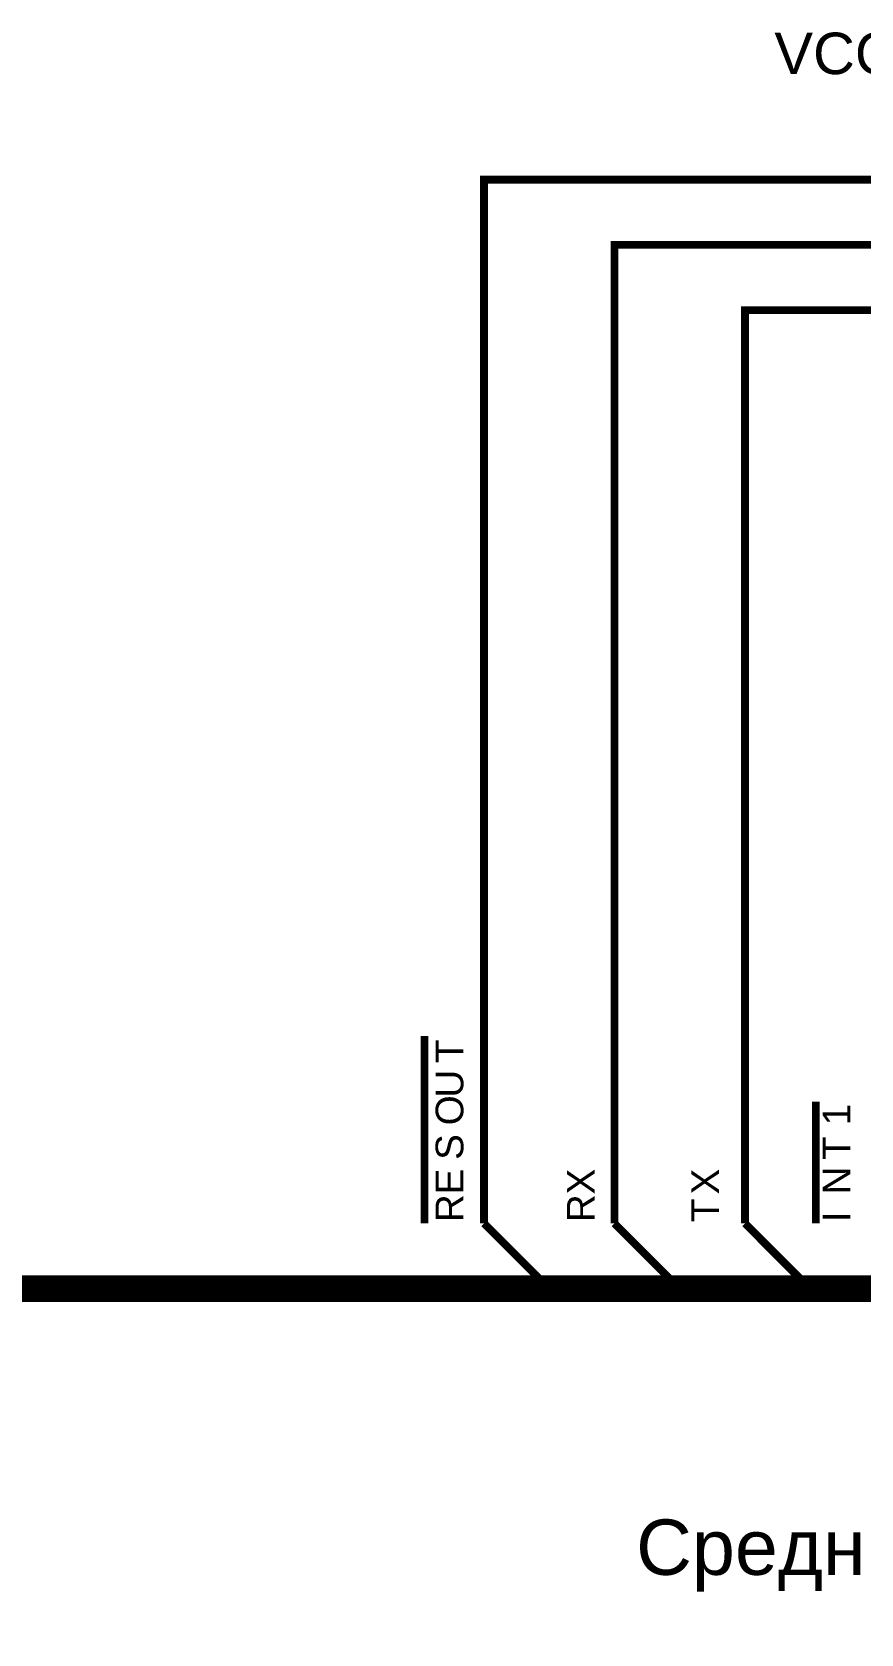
# Model space of a CAD drawing. Header units: millimetres. Extents: x -2024 to 917, y -725 to 13.
# Drawn here: x 369.8 to 401.6, y -549.5 to -488.1 of the extents above; entities that cross this region are included whole.
import ezdxf

# ---------------------------------------------------------------- set-up
doc = ezdxf.new("R2010")
doc.units = ezdxf.units.MM
doc.layers.add('Sheet', color=255, linetype='Continuous')
doc.styles.get("Standard").update_dxf_attribs({"font": 'arial.ttf'})

msp = doc.modelspace()

# ---------------------------------------------------------------- linework, layer by layer
at = {"layer": 'Sheet'}
for points, const_width in [([(414.612, -493.801), (387.12, -493.801), (387.12, -533.79)], 0.3), ([(414.612, -496.301), (392.119, -496.301), (392.119, -533.79)], 0.3), ([(414.612, -498.801), (397.117, -498.801), (397.117, -533.79)], 0.3), ([(384.836, -526.604), (384.836, -527.746)], 0.3), ([(384.836, -527.746), (384.836, -528.955)], 0.3), ([(384.836, -528.955), (384.836, -530.164)], 0.3), ([(399.831, -529.121), (399.831, -530.164)], 0.3), ([(384.836, -530.164), (384.836, -531.373)], 0.3), ([(399.831, -530.164), (399.831, -531.373)], 0.3), ([(384.836, -531.373), (384.836, -532.582)], 0.3), ([(399.831, -531.373), (399.831, -532.582)], 0.3), ([(384.836, -532.582), (384.836, -533.79)], 0.3), ([(399.831, -532.582), (399.831, -533.79)], 0.3), ([(387.12, -533.79), (389.619, -536.291)], 0.3), ([(392.119, -533.79), (394.618, -536.291)], 0.3), ([(397.117, -533.79), (399.616, -536.291)], 0.3), ([(599.52, -598.801), (599.52, -536.291), (264.675, -536.291)], 1.016)]:
    msp.add_lwpolyline(points, dxfattribs=dict(at, const_width=const_width))

# ---------------------------------------------------------------- texts
for s, height, p in [('VCC', 1.5897, (398.243, -489.76)), ('Средний ярус', 2.11954, (392.946, -547.253))]:
    msp.add_text(s, height=height, dxfattribs=at).set_placement(p)
for s, p in [('T', (386.326, -527.647)), ('U', (386.326, -528.972)), ('O', (386.326, -530.032)), ('1', (401.156, -530.032)), ('S', (386.326, -531.356)), ('T', (401.156, -531.356)), ('E', (386.326, -532.681)), ('N', (401.156, -532.681)), ('R', (386.326, -533.741)), ('I', (401.156, -533.741))]:
    msp.add_text(s, height=1.06, rotation=90, dxfattribs=at).set_placement(p)
at = {"layer": 'Sheet', "color": 2}
for s, p in [('X', (391.357, -532.681)), ('X', (396.124, -532.681)), ('R', (391.357, -533.741)), ('T', (396.124, -533.741))]:
    msp.add_text(s, height=1.06, rotation=90, dxfattribs=at).set_placement(p)

doc.saveas('drawing.dxf')
